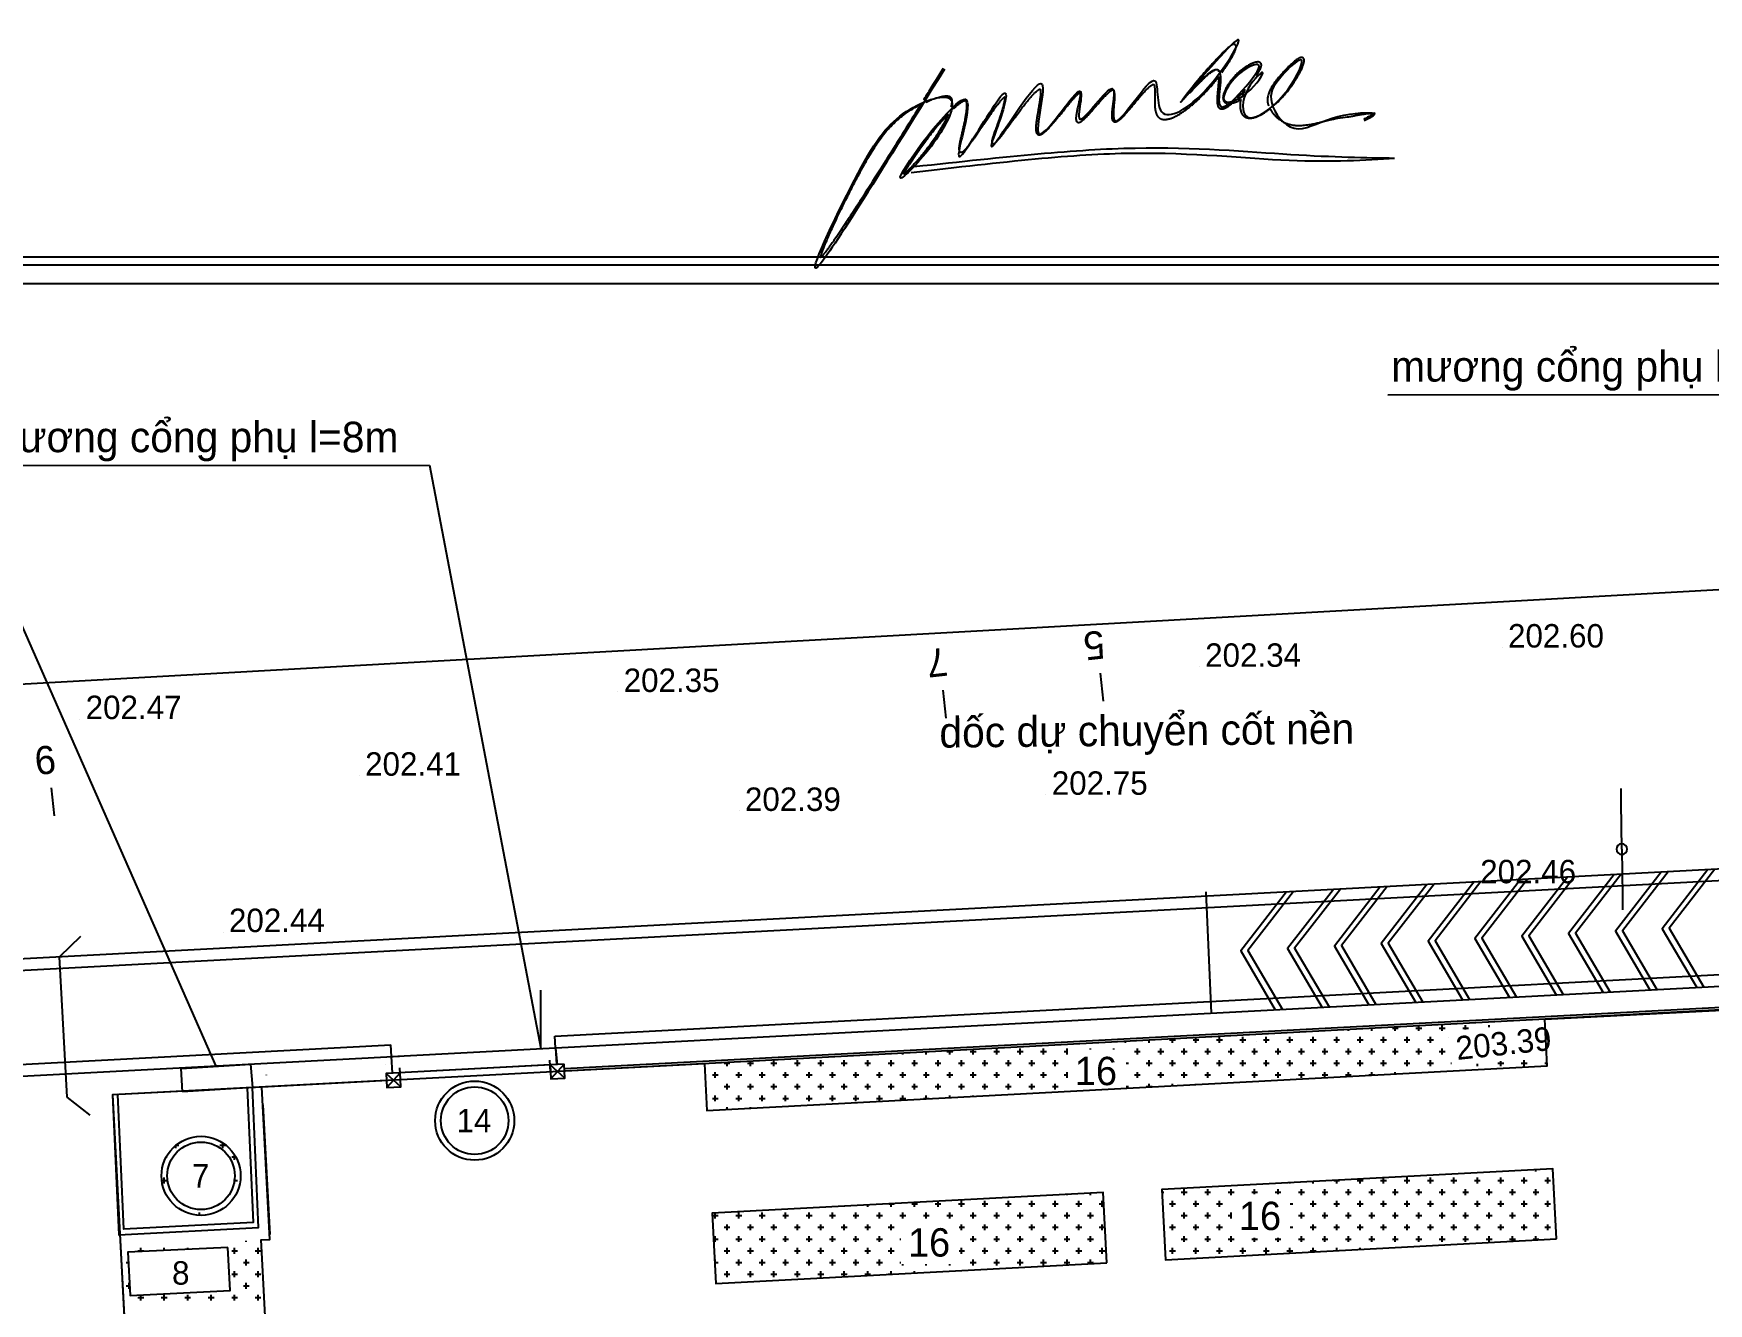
# Model space of a CAD drawing. Extents: x -31423 to 1909503, y -2344077 to 1640342.
# Drawn here: x 41049 to 112482, y -333924 to -279747 of the extents above; entities that cross this region are included whole.
import ezdxf

# ---------------------------------------------------------------- set-up
doc = ezdxf.new("R2010")
doc.units = 0
for name, color, linetype in [('Level 1', 7, 'Continuous'), ('Level 10', 7, 'Continuous'), ('Level 12', 7, 'Continuous'), ('Level 13', 7, 'Continuous'), ('Level 14', 7, 'Continuous'), ('Level 15', 7, 'Continuous'), ('Level 17', 7, 'Continuous'), ('Level 2', 7, 'Continuous'), ('Level 20', 7, 'Continuous'), ('Level 23', 7, 'Continuous'), ('Level 29', 7, 'Continuous'), ('Level 36', 7, 'Continuous'), ('Level 6', 7, 'Continuous'), ('Level 7', 7, 'Continuous')]:
    doc.layers.add(name, color=color, linetype=linetype)

# ---------------------------------------------------------------- blocks, each defined once
blk = doc.blocks.new('PXNHAT')
at = {"layer": 'Level 29'}
for points in [[(8854, 13547), (4070, 5827), (-2906, -5431), (3044, 7208), (5500, 10652), (10422, 12446), (8372, 8241), (4623, 4479), (7493, 8695), (8660, 10029), (10729, 12209), (10422, 9616), (9165, 5487), (13747, 13519), (12969, 10091), (11222, 6079), (17230, 15830), (14162, 5817), (19688, 14554), (17381, 7728), (21852, 14483), (19956, 7433), (24579, 14907), (23418, 9209), (27579, 11418), (31661, 18433), (23289, 8346), (29400, 15792), (27691, 9663), (30183, 12080), (31899, 14400), (29483, 13340), (28096, 10760), (30530, 11613), (32103, 14118), (29884, 11893), (30053, 9324), (33200, 11453), (34950, 15197), (32493, 12854), (31650, 11356), (33613, 8625), (36175, 10289), (40119, 10621), (39214, 10155), (38698, 9890)], [(28570, 13320), (28653, 13433), (28732, 13544), (28957, 13868), (29088, 14072), (29261, 14361), (29317, 14460), (29406, 14626), (29441, 14696), (29493, 14809), (29513, 14854), (29542, 14929), (29552, 14960), (29568, 15013), (29574, 15035), (29583, 15074), (29585, 15091), (29589, 15121), (29589, 15135), (29589, 15163), (29588, 15177), (29583, 15202), (29580, 15212), (29572, 15232), (29567, 15243), (29556, 15261), (29549, 15270), (29535, 15285), (29526, 15292), (29509, 15304), (29499, 15308), (29480, 15316), (29470, 15319), (29451, 15322), (29442, 15323), (29424, 15324), (29415, 15323), (29398, 15321), (29390, 15320), (29369, 15315), (29356, 15311), (29330, 15301), (29318, 15296), (29292, 15283), (29279, 15276), (29252, 15260), (29239, 15251), (29197, 15223), (29168, 15202), (29106, 15153), (29073, 15126), (29004, 15067), (28968, 15035), (28850, 14928), (28763, 14844), (28578, 14660), (28479, 14559), (28273, 14345), (28166, 14231), (27801, 13837), (27531, 13537), (27096, 13048), (26927, 12855), (25788, 11374)], [(32161, 10880), (32267, 10968), (32372, 11062), (32757, 11425), (33031, 11723), (33326, 12095), (33369, 12150), (33452, 12261), (33493, 12317), (33613, 12485), (33690, 12598), (33857, 12856), (33944, 13000), (34100, 13277), (34169, 13409), (34263, 13610), (34295, 13683), (34344, 13808), (34363, 13861), (34391, 13949), (34401, 13985), (34415, 14048), (34420, 14075), (34426, 14121), (34428, 14142), (34428, 14179), (34427, 14195), (34423, 14228), (34420, 14245), (34411, 14273), (34407, 14284), (34395, 14306), (34388, 14317), (34371, 14338), (34360, 14348), (34340, 14362), (34331, 14368), (34314, 14376), (34306, 14379), (34291, 14384), (34284, 14385), (34264, 14389), (34251, 14390), (34227, 14390), (34215, 14389), (34192, 14386), (34181, 14384), (34149, 14375), (34129, 14368), (34087, 14351), (34066, 14341), (34023, 14318), (34001, 14305), (33956, 14277), (33933, 14262), (33857, 14209), (33803, 14168), (33689, 14076), (33630, 14025), (33507, 13915), (33443, 13857), (33242, 13662), (33099, 13516), (32820, 13211), (32683, 13053), (32430, 12744), (32315, 12591), (32138, 12326), (32070, 12213), (31956, 11986), (31910, 11872), (31853, 11677), (31836, 11595), (31817, 11431), (31816, 11348), (31830, 11183), (31846, 11101), (31879, 10993), (31888, 10968), (31898, 10943)], [(8762, 13604), (8307, 12869), (7852, 12135), (7397, 11401), (7392, 11394), (7388, 11387)], [(26927, 12527), (25778, 11364), (27052, 12658), (27242, 12850), (27369, 12972), (27570, 13150), (27645, 13214), (27778, 13319), (27836, 13361), (27935, 13426), (27977, 13452), (28048, 13490), (28078, 13504), (28134, 13526), (28159, 13534), (28195, 13541), (28208, 13543), (28231, 13544), (28240, 13543), (28254, 13541), (28259, 13540), (28268, 13536), (28272, 13535), (28278, 13531), (28280, 13529), (28284, 13526), (28286, 13524), (28290, 13520), (28292, 13517), (28299, 13508), (28304, 13501), (28314, 13482), (28319, 13470), (28328, 13444), (28333, 13429), (28339, 13402), (28342, 13389), (28345, 13377)], [(31038, 13117), (31093, 13196), (31143, 13272), (31221, 13399), (31251, 13451), (31298, 13542), (31316, 13580), (31344, 13647), (31355, 13676), (31371, 13728), (31377, 13751), (31385, 13796), (31387, 13819), (31387, 13857), (31386, 13873), (31381, 13904), (31377, 13919), (31366, 13947), (31360, 13960), (31344, 13983), (31336, 13994), (31316, 14014), (31305, 14023), (31283, 14037), (31273, 14042), (31252, 14052), (31242, 14055), (31220, 14061), (31210, 14064), (31181, 14068), (31162, 14070), (31125, 14070), (31106, 14069), (31067, 14065), (31047, 14062), (30987, 14051), (30946, 14040), (30860, 14014), (30815, 13997), (30722, 13959), (30673, 13938), (30526, 13867), (30423, 13810), (30215, 13681), (30109, 13608), (29956, 13491), (29907, 13452), (29811, 13370), (29764, 13328), (29625, 13199), (29537, 13109), (29330, 12880), (29216, 12738), (29035, 12481), (28962, 12366), (28851, 12165), (28808, 12079), (28744, 11929), (28721, 11863), (28686, 11748), (28675, 11697), (28659, 11600), (28655, 11552), (28657, 11476), (28660, 11446), (28671, 11388), (28679, 11360), (28699, 11312), (28710, 11292), (28737, 11253), (28752, 11235), (28780, 11209), (28792, 11199), (28813, 11184), (28822, 11179), (28841, 11168), (28851, 11163), (28888, 11146), (28916, 11137), (28946, 11131)], [(13144, 11593), (13145, 11580), (13146, 11565), (13145, 11530), (13144, 11511), (13140, 11468), (13138, 11445), (13128, 11370), (13118, 11312), (13094, 11186), (13079, 11118), (13044, 10975), (13025, 10899), (12985, 10752), (12965, 10681), (12926, 10550), (12908, 10491), (12870, 10372), (12851, 10312), (12792, 10132), (12750, 10012), (12645, 9711), (12581, 9534), (12473, 9238), (12428, 9116), (12361, 8926), (12336, 8852), (12297, 8736), (12282, 8690), (12260, 8616), (12252, 8586), (12240, 8538), (12236, 8518), (12229, 8485), (12227, 8471), (12224, 8447), (12223, 8437), (12222, 8417), (12222, 8409), (12223, 8392), (12224, 8384), (12227, 8367), (12229, 8358), (12235, 8343), (12237, 8337), (12244, 8324), (12248, 8318), (12258, 8305), (12264, 8299), (12277, 8288), (12284, 8283), (12300, 8274), (12308, 8271), (12324, 8266), (12333, 8265), (12348, 8263), (12355, 8263), (12368, 8264), (12375, 8265), (12386, 8267), (12392, 8269), (12405, 8273), (12413, 8276), (12427, 8283), (12433, 8286), (12446, 8294), (12452, 8298), (12469, 8310), (12480, 8318), (12502, 8337), (12513, 8347), (12536, 8369), (12548, 8381), (12584, 8419), (12610, 8448), (12665, 8512), (12695, 8548), (12757, 8625), (12790, 8666), (12902, 8809), (12987, 8922), (13169, 9168), (13267, 9301), (13560, 9702), (13767, 9987), (14151, 10507), (14328, 10742), (14625, 11125), (14748, 11278), (14955, 11525), (15041, 11624), (15184, 11779), (15244, 11840), (15343, 11936), (15385, 11974), (15454, 12032), (15484, 12054), (15532, 12088), (15553, 12101), (15571, 12111)], [(15657, 12141), (15658, 12140), (15659, 12139), (15663, 12133), (15665, 12130), (15669, 12119), (15672, 12112), (15676, 12095), (15679, 12085), (15685, 12054), (15688, 12029), (15691, 11972), (15692, 11940), (15691, 11870), (15690, 11832), (15685, 11752), (15681, 11709), (15667, 11565), (15653, 11455), (15619, 11223), (15599, 11100), (15556, 10848), (15534, 10719), (15484, 10433), (15457, 10276), (15413, 10000), (15396, 9880), (15371, 9681), (15363, 9600), (15353, 9464), (15351, 9407), (15350, 9312), (15351, 9271), (15356, 9203), (15360, 9174), (15369, 9122), (15374, 9100), (15387, 9057), (15395, 9036), (15412, 9003), (15420, 8990), (15439, 8965), (15449, 8953), (15469, 8936), (15478, 8929), (15496, 8917), (15506, 8912), (15526, 8904), (15536, 8900), (15556, 8895), (15566, 8893), (15592, 8891), (15607, 8890), (15636, 8893), (15650, 8895), (15678, 8902), (15692, 8906), (15719, 8916), (15732, 8921), (15769, 8938), (15793, 8951), (15840, 8981), (15865, 8998), (15914, 9034), (15939, 9054), (16016, 9118), (16070, 9167), (16182, 9276), (16240, 9336), (16360, 9465), (16422, 9534), (16616, 9754), (16752, 9916), (17030, 10252), (17170, 10426), (17448, 10768), (17585, 10936), (17813, 11210), (17908, 11321), (18063, 11497), (18126, 11566), (18231, 11675), (18274, 11718), (18345, 11784), (18374, 11810), (18422, 11849), (18442, 11864), (18474, 11886), (18487, 11894), (18505, 11904), (18511, 11907), (18517, 11910)], [(15571, 12111), (15586, 12120), (15600, 12126), (15624, 12135), (15634, 12138), (15646, 12141), (15650, 12141), (15655, 12141), (15657, 12141), (15657, 12141)], [(18517, 11910), (18518, 11900), (18519, 11887), (18520, 11857), (18520, 11840), (18518, 11801), (18516, 11780), (18509, 11715), (18503, 11667), (18486, 11564), (18476, 11509), (18453, 11392), (18440, 11331), (18398, 11137), (18367, 10998), (18314, 10759), (18292, 10658), (18257, 10488), (18244, 10416), (18225, 10297), (18218, 10248), (18209, 10165), (18206, 10131), (18204, 10072), (18203, 10048), (18205, 10004), (18207, 9986), (18211, 9952), (18214, 9937), (18222, 9908), (18227, 9893), (18241, 9863), (18250, 9848), (18269, 9826), (18277, 9817), (18296, 9802), (18307, 9796), (18328, 9785), (18339, 9781), (18362, 9775), (18373, 9773), (18395, 9772), (18405, 9772), (18426, 9774), (18436, 9775), (18463, 9781), (18480, 9787), (18513, 9800), (18529, 9808), (18561, 9826), (18578, 9836), (18610, 9858), (18627, 9870), (18678, 9908), (18713, 9938), (18787, 10003), (18825, 10040), (18905, 10118), (18946, 10161), (19075, 10295), (19166, 10396), (19355, 10608), (19453, 10721), (19651, 10948), (19751, 11064), (19949, 11289), (20047, 11398), (20237, 11603), (20328, 11698), (20463, 11829), (20511, 11873), (20601, 11952), (20644, 11986), (20707, 12031), (20729, 12046), (20771, 12070), (20790, 12080), (20817, 12091), (20826, 12094), (20843, 12099), (20849, 12100), (20856, 12100), (20858, 12100), (20859, 12100)], [(20859, 12100), (20860, 12099), (20862, 12097), (20866, 12089), (20868, 12085), (20873, 12072), (20876, 12065), (20880, 12047), (20883, 12037), (20889, 12004), (20892, 11977), (20897, 11916), (20898, 11882), (20897, 11808), (20896, 11769), (20892, 11686), (20889, 11642), (20877, 11496), (20865, 11387), (20838, 11163), (20823, 11048), (20794, 10820), (20781, 10708), (20762, 10529), (20756, 10459), (20749, 10340), (20747, 10290), (20747, 10205), (20748, 10169), (20752, 10108), (20755, 10082), (20763, 10037), (20767, 10017), (20778, 9978), (20784, 9960), (20802, 9923), (20813, 9906), (20835, 9879), (20844, 9869), (20866, 9851), (20878, 9843), (20904, 9830), (20917, 9824), (20944, 9817), (20958, 9815), (20985, 9813), (20998, 9813), (21023, 9815), (21036, 9818), (21061, 9823), (21073, 9827), (21105, 9838), (21125, 9846), (21165, 9867), (21185, 9878), (21225, 9904), (21245, 9918), (21306, 9963), (21347, 9997), (21432, 10073), (21477, 10115), (21568, 10206), (21616, 10255), (21760, 10410), (21861, 10524), (22068, 10765), (22175, 10892), (22391, 11150), (22500, 11281), (22716, 11537), (22822, 11662), (23028, 11895), (23127, 12004), (23275, 12156), (23329, 12208), (23430, 12300), (23477, 12340), (23548, 12394), (23573, 12412), (23620, 12441), (23642, 12453), (23674, 12467), (23685, 12471), (23705, 12477), (23713, 12478), (23723, 12479), (23726, 12479), (23731, 12479), (23732, 12478), (23734, 12478), (23734, 12478), (23735, 12477), (23736, 12477), (23739, 12474), (23741, 12472), (23746, 12465), (23749, 12460), (23755, 12448), (23758, 12441), (23761, 12433)], [(23761, 12433), (23765, 12424), (23768, 12415), (23776, 12386), (23781, 12364), (23790, 12315), (23794, 12288), (23800, 12229), (23803, 12197), (23809, 12097), (23810, 12023), (23811, 11865), (23810, 11781), (23808, 11608), (23806, 11518), (23805, 11338), (23805, 11246), (23808, 11066), (23812, 10977), (23824, 10804), (23834, 10721), (23857, 10584), (23869, 10528), (23900, 10422), (23918, 10372), (23948, 10310), (23956, 10294), (23973, 10264), (23983, 10250), (24011, 10208), (24032, 10182), (24077, 10135), (24101, 10114), (24153, 10076), (24180, 10060), (24237, 10032), (24266, 10020), (24327, 10002), (24358, 9995), (24422, 9985), (24455, 9982), (24545, 9979), (24603, 9983), (24722, 10001), (24784, 10014), (24909, 10049), (24974, 10071), (25163, 10145), (25291, 10207), (25555, 10353), (25690, 10437), (25964, 10624), (26102, 10726), (26334, 10909), (26426, 10985), (26616, 11148), (26713, 11234), (26904, 11412), (26999, 11503), (27279, 11780), (27460, 11972), (27896, 12459), (28142, 12757), (28365, 13047)], [(28365, 13047), (28364, 12974), (28360, 12897), (28350, 12734), (28343, 12649), (28322, 12427), (28307, 12286), (28279, 12007), (28265, 11868), (28247, 11643), (28242, 11554), (28237, 11401), (28237, 11335), (28240, 11224), (28243, 11176), (28253, 11095), (28259, 11060), (28274, 10993), (28283, 10962), (28303, 10912), (28313, 10893), (28330, 10864), (28337, 10853), (28354, 10830), (28365, 10818), (28388, 10796), (28401, 10786), (28427, 10769), (28442, 10761), (28471, 10749), (28485, 10744), (28516, 10737), (28531, 10734), (28562, 10732), (28577, 10732), (28617, 10734), (28641, 10737), (28690, 10748), (28715, 10756), (28764, 10774), (28789, 10784), (28862, 10819), (28910, 10847), (29011, 10912), (29062, 10949), (29169, 11031), (29224, 11076), (29287, 11131), (29295, 11138), (29303, 11145)], [(29688, 11513), (29839, 11667), (29993, 11835), (30178, 12044), (30210, 12081), (30242, 12117)], [(30242, 12117), (30166, 11988), (30096, 11854), (30039, 11719), (30038, 11717), (30038, 11716)], [(56, 168), (62, 199), (71, 235), (94, 319), (108, 365), (142, 469), (162, 526), (226, 705), (277, 839), (395, 1134), (462, 1295), (676, 1795), (840, 2163), (1205, 2951), (1405, 3371), (1986, 4559), (2391, 5350), (2870, 6237), (2947, 6379), (3082, 6623), (3140, 6727), (3257, 6935), (3315, 7038), (3432, 7241), (3490, 7341), (3665, 7635), (3781, 7825), (4103, 8326), (4312, 8625), (4757, 9188), (4993, 9452), (5509, 9949), (5788, 10183), (6411, 10623), (6753, 10830), (7149, 11032), (7163, 11039), (7176, 11045)], [(7176, 11045), (6763, 10380), (6355, 9724), (5156, 7800), (4390, 6579), (3108, 4561), (2572, 3728), (1792, 2541), (1512, 2122), (1074, 1483), (903, 1239), (640, 876), (540, 741), (382, 537), (320, 460), (222, 343), (183, 299), (121, 231), (96, 206), (68, 179), (62, 173), (56, 168)], [(7537, 11218), (7629, 11260), (7723, 11301), (7951, 11395), (8084, 11446), (8342, 11534), (8467, 11571), (8662, 11618), (8735, 11632), (8873, 11652), (8937, 11657), (9033, 11657), (9069, 11655), (9121, 11648), (9140, 11644), (9176, 11635), (9192, 11630), (9225, 11616), (9241, 11607), (9270, 11588), (9283, 11577), (9306, 11553), (9316, 11539), (9335, 11509), (9343, 11492), (9358, 11454), (9364, 11433), (9373, 11388), (9377, 11363), (9383, 11287), (9382, 11231), (9370, 11107), (9359, 11039), (9335, 10930), (9325, 10892), (9314, 10853)], [(9505, 10739), (9602, 10833), (9698, 10922), (9848, 11051), (9905, 11097), (10004, 11172), (10047, 11202), (10121, 11248), (10152, 11266), (10204, 11292), (10226, 11302), (10266, 11316), (10284, 11320), (10309, 11324), (10317, 11325), (10331, 11325), (10337, 11324), (10345, 11323), (10348, 11322), (10352, 11320), (10353, 11319), (10356, 11318), (10357, 11317), (10361, 11313), (10364, 11310), (10371, 11302), (10374, 11297), (10382, 11285), (10385, 11277), (10393, 11260), (10396, 11249), (10406, 11219), (10411, 11196), (10420, 11145), (10423, 11116), (10428, 11054), (10429, 11021), (10430, 10916), (10427, 10838), (10414, 10672), (10404, 10583), (10379, 10396), (10364, 10299), (10333, 10117), (10318, 10033), (10274, 9808), (10244, 9667), (10183, 9388), (10151, 9250), (10086, 8968), (10052, 8824), (9991, 8555), (9963, 8430), (9929, 8256), (9918, 8199), (9901, 8092), (9894, 8043), (9887, 7971), (9886, 7946), (9884, 7899), (9884, 7876), (9887, 7841), (9888, 7827), (9893, 7800), (9896, 7787), (9904, 7763), (9908, 7754), (9918, 7734), (9924, 7724), (9937, 7708), (9943, 7702), (9956, 7690), (9963, 7685), (9978, 7676), (9986, 7672), (10003, 7665), (10012, 7663), (10028, 7659), (10037, 7659), (10053, 7658), (10060, 7658), (10079, 7660), (10090, 7662), (10110, 7668), (10119, 7672), (10137, 7679), (10145, 7683), (10169, 7697), (10185, 7707), (10215, 7729), (10230, 7741), (10261, 7767), (10276, 7782), (10308, 7813), (10325, 7830), (10379, 7887), (10419, 7932), (10503, 8032), (10547, 8087), (10593, 8146)], [(10593, 8146), (10639, 8206), (10688, 8270), (10846, 8483), (10963, 8646), (11206, 8993), (11333, 9177), (11592, 9554), (11723, 9746), (11995, 10141), (12136, 10343), (12382, 10690), (12490, 10839), (12664, 11068), (12732, 11156), (12846, 11295), (12892, 11349), (12968, 11434), (12999, 11466), (13051, 11517), (13072, 11536), (13106, 11565), (13120, 11576), (13137, 11588), (13141, 11591), (13144, 11593)], [(29303, 11145), (29381, 11162), (29463, 11186), (29633, 11249), (29720, 11288), (29849, 11353), (29889, 11374), (29929, 11397)], [(29929, 11397), (29904, 11295), (29887, 11194), (29870, 11001), (29870, 10908), (29885, 10732), (29900, 10649), (29937, 10525), (29954, 10479), (29992, 10401), (30011, 10368), (30053, 10307), (30076, 10279), (30127, 10228), (30154, 10205), (30212, 10165), (30242, 10147), (30306, 10119), (30339, 10107), (30407, 10089), (30443, 10083), (30514, 10075), (30551, 10074), (30650, 10077), (30713, 10084), (30844, 10110), (30911, 10129), (31047, 10175), (31117, 10204), (31322, 10298), (31461, 10375), (31731, 10548), (31860, 10640), (31991, 10742)], [(31991, 10742), (32041, 10653), (32098, 10566), (32222, 10402), (32289, 10325), (32425, 10183), (32495, 10118), (32676, 9968), (32790, 9891), (33024, 9762), (33145, 9711), (33392, 9631), (33519, 9603), (33779, 9566), (33911, 9557), (34182, 9556), (34320, 9564), (34603, 9593), (34747, 9614), (35144, 9683), (35403, 9741), (35941, 9870), (36220, 9942), (36800, 10085), (37544, 10157), (37913, 10233), (37970, 10244), (38140, 10278), (38256, 10299), (38422, 10327), (38471, 10335), (38618, 10358), (38718, 10373), (38919, 10399), (39020, 10411), (39178, 10427), (39238, 10431), (39337, 10437), (39378, 10439), (39433, 10439), (39450, 10439), (39466, 10439)], [(5950, 6068), (5969, 6109), (5992, 6155), (6046, 6256), (6077, 6311), (6146, 6429), (6183, 6491), (6313, 6704), (6417, 6866), (6641, 7207), (6762, 7386), (7129, 7918), (7386, 8275), (7657, 8638), (7698, 8693), (7818, 8850), (7893, 8947), (8039, 9130), (8110, 9217), (8290, 9433), (8399, 9559), (8568, 9748), (8618, 9803), (8702, 9895), (8734, 9930), (8794, 9996), (8823, 10027), (8911, 10122), (8972, 10189), (9070, 10294), (9105, 10331), (9141, 10368)], [(9141, 10368), (9076, 10217), (9001, 10057), (8830, 9727), (8735, 9557), (8433, 9045), (8204, 8696), (7888, 8255), (7816, 8157), (7669, 7962), (7595, 7865), (7372, 7581), (7222, 7398), (6948, 7077), (6824, 6936), (6603, 6694), (6505, 6591), (6340, 6423), (6272, 6355), (6144, 6235), (6086, 6182), (6003, 6111), (5975, 6088), (5950, 6068)], [(39466, 10439), (39441, 10421), (39412, 10402), (39346, 10361), (39310, 10339), (39231, 10294), (39190, 10270), (39050, 10194), (38945, 10139), (38774, 10050), (38711, 10018), (38649, 9986)], [(6484, 6219), (13267, 6998), (22647, 8075), (34099, 6791), (38776, 7100), (40852, 7237)], [(6690, 6631), (13473, 7363), (22854, 8375), (34235, 7347), (38844, 7270), (40852, 7237)]]:
    blk.add_open_spline(points, degree=3, dxfattribs=at)
blk = doc.blocks.new('KTC')
at = {"layer": 'Level 1'}
for p, q in [((419299, 296306), (11065, 296306)), ((417756, 294763), (12608, 294763))]:
    blk.add_line(p, q, dxfattribs=at)
at = {"layer": 'Level 2'}
blk.add_line((419975, 296983), (0, 296983), dxfattribs=at)
blk = doc.blocks.new('DIEN_L')
at = {"layer": 'Level 7'}
for p, q in [((-19.53, 3.47), (-25.42, 4.51)), ((0, 0), (-19.53, 3.47)), ((0, 0), (19.53, -3.47)), ((19.53, -3.47), (25.42, -4.51))]:
    blk.add_line(p, q, dxfattribs=at)
for start, end in [(169.93313, 349.93313), (349.93313, 169.93313)]:
    blk.add_arc((0, 0), 2.28, start, end, dxfattribs=at)
blk = doc.blocks.new('SC6460')
at = {"layer": 'Level 1'}
blk.add_line((0, 0), (0, 0), dxfattribs=at)
blk = doc.blocks.new('A$C450')
at = {"layer": 'Level 23'}
blk.add_lwpolyline([(6000, 6000), (0, 6000), (0, 0), (6000, 0)], close=True, dxfattribs=at)
for points in [[(6000, 6000), (0, 0)], [(6000, 0), (0, 6000)]]:
    blk.add_lwpolyline(points, dxfattribs=at)

msp = doc.modelspace()

# ---------------------------------------------------------------- linework, layer by layer
at = {"layer": 'Level 1'}
for p, q in [((63315, -323020), (63289, -322521)), ((56320, -323390), (56293, -322891))]:
    msp.add_line(p, q, dxfattribs=at)
for points in [[(149649, -313447), (-437, -321390)], [(149675, -313946), (-410, -321890)], [(43057, -318268), (42164, -319136)], [(63043, -323034), (147114, -318585)], [(63289, -322521), (147087, -318086)], [(42481, -325127), (42164, -319136)], [(7193, -325490), (56293, -322891)], [(7219, -325989), (56652, -323373)], [(43461, -325896), (42481, -325127)]]:
    msp.add_lwpolyline(points, dxfattribs=at)
at = {"layer": 'Level 10'}
for p, q in [((93188, -322760), (93188, -322760)), ((50974, -324173), (50975, -324178)), ((56059, -323712), (56057, -323712))]:
    msp.add_line(p, q, dxfattribs=at)
at = {"layer": 'Level 12'}
for p, q in [((86532, -307031), (86663, -308224)), ((79832, -307764), (79963, -308957)), ((41799, -311922), (41929, -313115))]:
    msp.add_line(p, q, dxfattribs=at)
at = {"layer": 'Level 13'}
for p, q in [((151210, -319373), (63695, -324011)), ((56106, -324409), (44422, -325024)), ((44422, -325024), (46921, -372609))]:
    msp.add_line(p, q, dxfattribs=at)
msp.add_lwpolyline([(56357, -324093), (56320, -323390), (63315, -323020), (63352, -323728), (56357, -324098)], dxfattribs=at)
for points in [[(56357, -324093), (56320, -323390), (63315, -323020), (63380, -323727)], [(47397, -324897), (47344, -323894), (50310, -323710), (50391, -324716)]]:
    msp.add_lwpolyline(points, close=True, dxfattribs=at)
at = {"layer": 'Level 14'}
for p, q in [((99125, -322299), (99125, -322133)), ((100125, -322299), (100125, -322080)), ((101125, -322299), (101125, -322049)), ((102125, -322241), (102125, -322049)), ((103125, -322135), (103125, -322049)), ((86625, -322799), (86625, -322795)), ((87625, -322799), (87625, -322742)), ((88625, -322799), (88625, -322689)), ((89500, -322674), (89750, -322674)), ((89625, -322799), (89625, -322636)), ((90500, -322674), (90750, -322674)), ((90625, -322799), (90625, -322583)), ((91500, -322674), (91750, -322674)), ((91625, -322799), (91625, -322549)), ((92500, -322674), (92750, -322674)), ((92625, -322799), (92625, -322549)), ((93500, -322674), (93750, -322674)), ((93625, -322799), (93625, -322549)), ((94500, -322674), (94750, -322674)), ((94625, -322799), (94625, -322549)), ((95500, -322674), (95750, -322674)), ((95625, -322799), (95625, -322549)), ((96125, -322299), (96125, -322292)), ((96500, -322674), (96750, -322674)), ((96625, -322799), (96625, -322549)), ((97125, -322299), (97125, -322239)), ((97500, -322674), (97750, -322674)), ((97625, -322799), (97625, -322549)), ((98125, -322299), (98125, -322186)), ((98500, -322674), (98750, -322674)), ((98625, -322799), (98625, -322549)), ((99000, -322174), (99250, -322174)), ((99500, -322674), (99750, -322674)), ((99625, -322799), (99625, -322549)), ((100000, -322174), (100250, -322174)), ((100500, -322674), (100750, -322674)), ((100625, -322799), (100625, -322549)), ((101000, -322174), (101250, -322174)), ((102000, -322174), (102250, -322174)), ((71625, -323799), (71625, -323590)), ((72625, -323799), (72625, -323549)), ((73625, -323799), (73625, -323549)), ((74625, -323799), (74625, -323549)), ((75625, -323799), (75625, -323549)), ((76625, -323799), (76625, -323549)), ((77125, -323299), (77125, -323299)), ((77625, -323799), (77625, -323549)), ((78125, -323299), (78125, -323246)), ((78625, -323799), (78625, -323549)), ((79125, -323299), (79125, -323193)), ((79625, -323799), (79625, -323549)), ((80000, -323174), (80250, -323174)), ((80125, -323299), (80125, -323140)), ((80625, -323799), (80625, -323549)), ((81000, -323174), (81250, -323174)), ((81125, -323299), (81125, -323087)), ((81625, -323799), (81625, -323549)), ((82000, -323174), (82250, -323174)), ((82125, -323299), (82125, -323049)), ((82625, -323799), (82625, -323549)), ((83000, -323174), (83250, -323174)), ((83125, -323299), (83125, -323049)), ((83625, -323799), (83625, -323549)), ((84000, -323174), (84250, -323174)), ((84125, -323299), (84125, -323049)), ((84625, -323799), (84625, -323549)), ((85000, -323174), (85148, -323174)), ((85125, -323299), (85125, -323049)), ((86125, -323085), (86125, -323049)), ((87125, -323085), (87125, -323049)), ((88000, -323174), (88250, -323174)), ((88125, -323299), (88125, -323049)), ((88625, -323799), (88625, -323549)), ((89000, -323174), (89250, -323174)), ((89125, -323299), (89125, -323049)), ((89625, -323799), (89625, -323549)), ((90000, -323174), (90250, -323174)), ((90125, -323299), (90125, -323049)), ((90625, -323799), (90625, -323549)), ((91000, -323174), (91250, -323174)), ((91125, -323299), (91125, -323049)), ((91625, -323799), (91625, -323549)), ((92000, -323174), (92250, -323174)), ((92125, -323299), (92125, -323049)), ((92625, -323799), (92625, -323549)), ((93000, -323174), (93250, -323174)), ((93125, -323299), (93125, -323049)), ((93625, -323799), (93625, -323549)), ((94000, -323174), (94250, -323174)), ((94125, -323299), (94125, -323049)), ((94625, -323799), (94625, -323549)), ((95000, -323174), (95250, -323174)), ((95125, -323299), (95125, -323049)), ((95625, -323799), (95625, -323549)), ((96000, -323174), (96250, -323174)), ((96125, -323299), (96125, -323049)), ((96625, -323799), (96625, -323549)), ((97000, -323174), (97250, -323174)), ((97125, -323299), (97125, -323049)), ((97625, -323799), (97625, -323549)), ((98000, -323174), (98250, -323174)), ((98125, -323299), (98125, -323049)), ((98625, -323799), (98625, -323549)), ((99000, -323174), (99250, -323174)), ((99125, -323299), (99125, -323049)), ((99625, -323799), (99625, -323549)), ((100000, -323174), (100250, -323174)), ((100125, -323299), (100125, -323049)), ((100625, -323799), (100625, -323549)), ((101000, -323174), (101250, -323174)), ((101125, -323299), (101125, -323049)), ((103625, -323799), (103625, -323590)), ((104625, -323799), (104625, -323549)), ((70000, -324174), (70250, -324174)), ((70125, -324299), (70125, -324049)), ((70500, -323674), (70750, -323674)), ((70625, -323799), (70625, -323643)), ((71000, -324174), (71250, -324174)), ((71125, -324299), (71125, -324049)), ((71500, -323674), (71750, -323674)), ((72000, -324174), (72250, -324174)), ((72125, -324299), (72125, -324049)), ((72500, -323674), (72750, -323674)), ((73000, -324174), (73250, -324174)), ((73125, -324299), (73125, -324049)), ((73500, -323674), (73750, -323674)), ((74000, -324174), (74250, -324174)), ((74125, -324299), (74125, -324049)), ((74500, -323674), (74750, -323674)), ((75000, -324174), (75250, -324174)), ((75125, -324299), (75125, -324049)), ((75500, -323674), (75750, -323674)), ((76000, -324174), (76250, -324174)), ((76125, -324299), (76125, -324049)), ((76500, -323674), (76750, -323674)), ((77000, -324174), (77250, -324174)), ((77125, -324299), (77125, -324049)), ((77500, -323674), (77750, -323674)), ((78000, -324174), (78250, -324174)), ((78125, -324299), (78125, -324049)), ((78500, -323674), (78750, -323674)), ((79000, -324174), (79250, -324174)), ((79125, -324299), (79125, -324049)), ((79500, -323674), (79750, -323674)), ((80000, -324174), (80250, -324174)), ((80125, -324299), (80125, -324049)), ((80500, -323674), (80750, -323674)), ((81000, -324174), (81250, -324174)), ((81125, -324299), (81125, -324049)), ((81500, -323674), (81750, -323674)), ((82000, -324174), (82250, -324174)), ((82125, -324299), (82125, -324049)), ((82500, -323674), (82750, -323674)), ((83000, -324174), (83250, -324174)), ((83125, -324299), (83125, -324049)), ((83500, -323674), (83750, -323674)), ((84000, -324174), (84250, -324174)), ((84125, -324299), (84125, -324049)), ((84500, -323674), (84750, -323674)), ((85000, -324174), (85148, -324174)), ((85125, -324299), (85125, -324049)), ((87647, -323674), (87750, -323674)), ((88000, -324174), (88250, -324174)), ((88125, -324299), (88125, -324049)), ((88500, -323674), (88750, -323674)), ((89000, -324174), (89250, -324174)), ((89125, -324299), (89125, -324049)), ((89500, -323674), (89750, -323674)), ((90000, -324174), (90250, -324174)), ((90125, -324299), (90125, -324049)), ((90500, -323674), (90750, -323674)), ((91000, -324174), (91250, -324174)), ((91125, -324299), (91125, -324049)), ((91500, -323674), (91750, -323674)), ((92000, -324174), (92250, -324174)), ((92125, -324299), (92125, -324049)), ((92500, -323674), (92750, -323674)), ((93000, -324174), (93250, -324174)), ((93125, -324299), (93125, -324049)), ((93500, -323674), (93750, -323674)), ((94000, -324174), (94250, -324174)), ((94125, -324299), (94125, -324049)), ((94500, -323674), (94750, -323674)), ((95000, -324174), (95250, -324174)), ((95125, -324299), (95125, -324049)), ((95500, -323674), (95750, -323674)), ((96000, -324174), (96250, -324174)), ((96125, -324295), (96125, -324049)), ((96500, -323674), (96750, -323674)), ((97000, -324174), (97250, -324174)), ((97125, -324242), (97125, -324049)), ((97500, -323674), (97750, -323674)), ((98000, -324174), (98250, -324174)), ((98125, -324189), (98125, -324049)), ((98500, -323674), (98750, -323674)), ((99125, -324136), (99125, -324049)), ((99500, -323674), (99750, -323674)), ((100125, -324083), (100125, -324049)), ((100500, -323674), (100750, -323674)), ((101500, -323674), (101525, -323674)), ((102625, -323799), (102625, -323696)), ((103500, -323674), (103750, -323674)), ((104500, -323674), (104750, -323674)), ((105500, -323674), (105603, -323674)), ((69710, -324674), (69750, -324674)), ((70500, -324674), (70750, -324674)), ((70625, -324799), (70625, -324549)), ((71500, -324674), (71750, -324674)), ((71625, -324799), (71625, -324549)), ((72500, -324674), (72750, -324674)), ((72625, -324799), (72625, -324549)), ((73500, -324674), (73750, -324674)), ((73625, -324799), (73625, -324549)), ((74500, -324674), (74750, -324674)), ((74625, -324799), (74625, -324549)), ((75500, -324674), (75750, -324674)), ((75625, -324799), (75625, -324549)), ((76500, -324674), (76750, -324674)), ((76625, -324799), (76625, -324549)), ((77500, -324674), (77750, -324674)), ((77625, -324799), (77625, -324549)), ((78500, -324674), (78750, -324674)), ((78625, -324799), (78625, -324549)), ((79500, -324674), (79750, -324674)), ((79625, -324799), (79625, -324549)), ((80500, -324674), (80750, -324674)), ((80625, -324799), (80625, -324549)), ((81500, -324674), (81750, -324674)), ((81625, -324799), (81625, -324549)), ((82500, -324674), (82750, -324674)), ((82625, -324799), (82625, -324549)), ((83500, -324674), (83750, -324674)), ((83625, -324799), (83625, -324549)), ((84500, -324674), (84750, -324674)), ((84625, -324799), (84625, -324549)), ((87647, -324674), (87750, -324674)), ((88500, -324674), (88750, -324674)), ((88625, -324692), (88625, -324549)), ((89625, -324639), (89625, -324549)), ((90625, -324586), (90625, -324549)), ((70000, -325174), (70250, -325174)), ((70125, -325299), (70125, -325049)), ((70625, -325646), (70625, -325549)), ((71000, -325174), (71250, -325174)), ((71125, -325299), (71125, -325049)), ((71625, -325593), (71625, -325549)), ((72000, -325174), (72250, -325174)), ((72125, -325299), (72125, -325049)), ((73000, -325174), (73250, -325174)), ((73125, -325299), (73125, -325049)), ((74000, -325174), (74250, -325174)), ((74125, -325299), (74125, -325049)), ((75000, -325174), (75250, -325174)), ((75125, -325299), (75125, -325049)), ((76000, -325174), (76250, -325174)), ((76125, -325299), (76125, -325049)), ((77000, -325174), (77250, -325174)), ((77125, -325299), (77125, -325049)), ((78000, -325174), (78250, -325174)), ((78125, -325249), (78125, -325049)), ((79000, -325174), (79250, -325174)), ((79125, -325196), (79125, -325049)), ((80125, -325143), (80125, -325049)), ((81125, -325090), (81125, -325049)), ((49125, -327299), (49125, -327072)), ((46709, -327674), (46750, -327674)), ((47122, -327174), (47250, -327174)), ((47125, -327299), (47125, -327172)), ((49000, -327174), (49250, -327174)), ((49500, -327674), (49676, -327674)), ((49625, -327799), (49625, -327587)), ((46625, -328799), (46625, -328549)), ((98625, -328799), (98625, -328557)), ((99625, -328799), (99625, -328549)), ((100625, -328799), (100625, -328549)), ((101625, -328799), (101625, -328549)), ((102625, -328799), (102625, -328549)), ((103625, -328799), (103625, -328549)), ((104125, -328299), (104125, -328265)), ((104625, -328799), (104625, -328549)), ((105125, -328299), (105125, -328212)), ((105625, -328799), (105625, -328549)), ((46517, -328674), (46750, -328674)), ((49620, -328674), (49750, -328674)), ((49625, -328799), (49625, -328634)), ((85125, -329299), (85125, -329272)), ((86125, -329299), (86125, -329219)), ((89173, -329174), (89250, -329174)), ((90000, -329174), (90250, -329174)), ((90125, -329299), (90125, -329049)), ((91000, -329174), (91250, -329174)), ((91125, -329299), (91125, -329049)), ((92000, -329174), (92250, -329174)), ((92125, -329299), (92125, -329049)), ((93000, -329174), (93250, -329174)), ((93125, -329266), (93125, -329049)), ((94000, -329174), (94250, -329174)), ((94125, -329266), (94125, -329049)), ((94625, -328799), (94625, -328769)), ((95000, -329174), (95250, -329174)), ((95125, -329299), (95125, -329049)), ((95625, -328799), (95625, -328716)), ((96000, -329174), (96250, -329174)), ((96125, -329299), (96125, -329049)), ((96500, -328674), (96750, -328674)), ((96625, -328799), (96625, -328663)), ((97000, -329174), (97250, -329174)), ((97125, -329299), (97125, -329049)), ((97500, -328674), (97750, -328674)), ((97625, -328799), (97625, -328610)), ((98000, -329174), (98250, -329174)), ((98125, -329299), (98125, -329049)), ((98500, -328674), (98750, -328674)), ((99000, -329174), (99250, -329174)), ((99125, -329299), (99125, -329049)), ((99500, -328674), (99750, -328674)), ((100000, -329174), (100250, -329174)), ((100125, -329299), (100125, -329049)), ((100500, -328674), (100750, -328674)), ((101000, -329174), (101250, -329174)), ((101125, -329299), (101125, -329049)), ((101500, -328674), (101750, -328674)), ((102000, -329174), (102250, -329174)), ((102125, -329299), (102125, -329049)), ((102500, -328674), (102750, -328674)), ((103000, -329174), (103250, -329174)), ((103125, -329299), (103125, -329049)), ((103500, -328674), (103750, -328674)), ((104000, -329174), (104250, -329174)), ((104125, -329299), (104125, -329049)), ((104500, -328674), (104750, -328674)), ((105000, -329174), (105250, -329174)), ((105125, -329299), (105125, -329049)), ((105500, -328674), (105750, -328674)), ((75625, -329799), (75625, -329776)), ((76625, -329799), (76625, -329723)), ((77543, -329674), (77750, -329674)), ((77625, -329799), (77625, -329670)), ((78500, -329674), (78750, -329674)), ((78625, -329799), (78625, -329617)), ((79500, -329674), (79750, -329674)), ((79625, -329799), (79625, -329564)), ((80500, -329674), (80750, -329674)), ((80625, -329799), (80625, -329549)), ((81500, -329674), (81750, -329674)), ((81625, -329799), (81625, -329549)), ((82500, -329674), (82750, -329674)), ((82625, -329799), (82625, -329549)), ((83500, -329674), (83750, -329674)), ((83625, -329799), (83625, -329549)), ((84500, -329674), (84750, -329674)), ((84625, -329799), (84625, -329549)), ((85500, -329674), (85750, -329674)), ((85625, -329799), (85625, -329549)), ((86500, -329674), (86696, -329674)), ((86625, -329799), (86625, -329549)), ((89500, -329674), (89750, -329674)), ((89625, -329799), (89625, -329549)), ((90500, -329674), (90750, -329674)), ((90625, -329799), (90625, -329549)), ((91500, -329674), (91750, -329674)), ((91625, -329799), (91625, -329549)), ((94644, -329674), (94750, -329674)), ((95500, -329674), (95750, -329674)), ((95625, -329799), (95625, -329549)), ((96500, -329674), (96750, -329674)), ((96625, -329799), (96625, -329549)), ((97500, -329674), (97750, -329674)), ((97625, -329799), (97625, -329549)), ((98500, -329674), (98750, -329674)), ((98625, -329799), (98625, -329549)), ((99500, -329674), (99750, -329674)), ((99625, -329799), (99625, -329549)), ((100500, -329674), (100750, -329674)), ((100625, -329799), (100625, -329549)), ((101500, -329674), (101750, -329674)), ((101625, -329799), (101625, -329549)), ((102500, -329674), (102750, -329674)), ((102625, -329799), (102625, -329549)), ((103500, -329674), (103750, -329674)), ((103625, -329799), (103625, -329549)), ((104500, -329674), (104750, -329674)), ((104625, -329799), (104625, -329549)), ((105500, -329674), (105750, -329674)), ((105625, -329799), (105625, -329549)), ((48125, -330164), (48125, -330049)), ((70002, -330174), (70250, -330174)), ((70125, -330299), (70125, -330067)), ((70500, -330674), (70750, -330674)), ((70625, -330799), (70625, -330549)), ((71000, -330174), (71250, -330174)), ((71125, -330299), (71125, -330049)), ((71500, -330674), (71750, -330674)), ((71625, -330799), (71625, -330549)), ((72000, -330174), (72250, -330174)), ((72125, -330299), (72125, -330049)), ((72500, -330674), (72750, -330674)), ((72625, -330799), (72625, -330549)), ((73000, -330174), (73250, -330174)), ((73125, -330299), (73125, -330049)), ((73500, -330674), (73750, -330674)), ((73625, -330799), (73625, -330549)), ((74000, -330174), (74250, -330174)), ((74125, -330299), (74125, -330049)), ((74500, -330674), (74750, -330674)), ((74625, -330799), (74625, -330549)), ((75000, -330174), (75250, -330174)), ((75125, -330299), (75125, -330049)), ((75500, -330674), (75750, -330674)), ((75625, -330799), (75625, -330549)), ((76000, -330174), (76250, -330174)), ((76125, -330299), (76125, -330049)), ((76500, -330674), (76750, -330674)), ((76625, -330799), (76625, -330549)), ((77000, -330174), (77250, -330174)), ((77125, -330299), (77125, -330049)), ((77500, -330674), (77750, -330674)), ((77625, -330799), (77625, -330549)), ((78000, -330174), (78250, -330174)), ((78125, -330299), (78125, -330049)), ((79000, -330174), (79250, -330174)), ((79125, -330299), (79125, -330049)), ((80000, -330174), (80250, -330174)), ((80125, -330299), (80125, -330049)), ((80531, -330674), (80750, -330674)), ((80625, -330799), (80625, -330549)), ((81000, -330174), (81250, -330174)), ((81125, -330299), (81125, -330049)), ((81500, -330674), (81750, -330674)), ((81625, -330799), (81625, -330549)), ((82000, -330174), (82250, -330174)), ((82125, -330299), (82125, -330049)), ((82500, -330674), (82750, -330674)), ((82625, -330799), (82625, -330549)), ((83000, -330174), (83250, -330174)), ((83125, -330299), (83125, -330049)), ((83500, -330674), (83750, -330674)), ((83625, -330799), (83625, -330549)), ((84000, -330174), (84250, -330174)), ((84125, -330299), (84125, -330049)), ((84500, -330674), (84750, -330674)), ((84625, -330799), (84625, -330549)), ((85000, -330174), (85250, -330174)), ((85125, -330299), (85125, -330049)), ((85500, -330674), (85750, -330674)), ((85625, -330799), (85625, -330549)), ((86000, -330174), (86250, -330174)), ((86125, -330299), (86125, -330049)), ((86500, -330674), (86749, -330674)), ((86625, -330799), (86625, -330549)), ((89226, -330174), (89250, -330174)), ((89500, -330674), (89750, -330674)), ((89625, -330799), (89625, -330549)), ((90000, -330174), (90250, -330174)), ((90125, -330299), (90125, -330049)), ((90500, -330674), (90750, -330674)), ((90625, -330799), (90625, -330549)), ((91000, -330174), (91250, -330174)), ((91125, -330299), (91125, -330049)), ((91500, -330674), (91750, -330674)), ((91625, -330799), (91625, -330549)), ((92000, -330174), (92146, -330174)), ((92125, -330299), (92125, -330049)), ((94644, -330674), (94750, -330674)), ((95000, -330174), (95250, -330174)), ((95125, -330299), (95125, -330049)), ((95500, -330674), (95750, -330674)), ((95625, -330799), (95625, -330549)), ((96000, -330174), (96250, -330174)), ((96125, -330299), (96125, -330049)), ((96500, -330674), (96750, -330674)), ((96625, -330799), (96625, -330549)), ((97000, -330174), (97250, -330174)), ((97125, -330299), (97125, -330049)), ((97500, -330674), (97750, -330674)), ((97625, -330799), (97625, -330549)), ((98000, -330174), (98250, -330174)), ((98125, -330299), (98125, -330049)), ((98500, -330674), (98750, -330674)), ((98625, -330799), (98625, -330549)), ((99000, -330174), (99250, -330174)), ((99125, -330299), (99125, -330049)), ((99500, -330674), (99750, -330674)), ((99625, -330799), (99625, -330549)), ((100000, -330174), (100250, -330174)), ((100125, -330299), (100125, -330049)), ((100500, -330674), (100750, -330674)), ((100625, -330799), (100625, -330549)), ((101000, -330174), (101250, -330174)), ((101125, -330299), (101125, -330049)), ((101500, -330674), (101750, -330674)), ((101625, -330799), (101625, -330549)), ((102000, -330174), (102250, -330174)), ((102125, -330299), (102125, -330049)), ((102500, -330674), (102750, -330674)), ((102625, -330799), (102625, -330549)), ((103000, -330174), (103250, -330174)), ((103125, -330299), (103125, -330049)), ((103500, -330674), (103750, -330674)), ((103625, -330799), (103625, -330549)), ((104000, -330174), (104250, -330174)), ((104125, -330299), (104125, -330049)), ((104500, -330674), (104750, -330674)), ((104625, -330799), (104625, -330549)), ((105000, -330174), (105250, -330174)), ((105125, -330299), (105125, -330049)), ((105500, -330674), (105750, -330674)), ((105625, -330799), (105625, -330549)), ((50125, -331299), (50125, -331248)), ((70055, -331174), (70250, -331174)), ((70125, -331299), (70125, -331049)), ((71000, -331174), (71250, -331174)), ((71125, -331299), (71125, -331049)), ((72000, -331174), (72250, -331174)), ((72125, -331299), (72125, -331049)), ((73000, -331174), (73250, -331174)), ((73125, -331299), (73125, -331049)), ((74000, -331174), (74250, -331174)), ((74125, -331299), (74125, -331049)), ((75000, -331174), (75250, -331174)), ((75125, -331299), (75125, -331049)), ((76000, -331174), (76250, -331174)), ((76125, -331299), (76125, -331049)), ((77000, -331174), (77250, -331174)), ((77125, -331299), (77125, -331049)), ((78000, -331174), (78033, -331174)), ((81000, -331174), (81250, -331174)), ((81125, -331299), (81125, -331049)), ((82000, -331174), (82250, -331174)), ((82125, -331299), (82125, -331049)), ((83000, -331174), (83250, -331174)), ((83125, -331299), (83125, -331049)), ((84000, -331174), (84250, -331174)), ((84125, -331299), (84125, -331049)), ((85000, -331174), (85250, -331174)), ((85125, -331299), (85125, -331049)), ((86000, -331174), (86250, -331174)), ((86125, -331299), (86125, -331049)), ((90000, -331174), (90250, -331174)), ((90125, -331299), (90125, -331049)), ((91000, -331174), (91250, -331174)), ((91125, -331299), (91125, -331049)), ((92000, -331174), (92250, -331174)), ((92125, -331299), (92125, -331049)), ((93000, -331174), (93250, -331174)), ((93125, -331299), (93125, -331120)), ((94000, -331174), (94250, -331174)), ((94125, -331299), (94125, -331120)), ((95000, -331174), (95250, -331174)), ((95125, -331299), (95125, -331049)), ((96000, -331174), (96250, -331174)), ((96125, -331299), (96125, -331049)), ((97000, -331174), (97250, -331174)), ((97125, -331299), (97125, -331049)), ((98000, -331174), (98250, -331174)), ((98125, -331299), (98125, -331049)), ((99000, -331174), (99250, -331174)), ((99125, -331299), (99125, -331049)), ((100000, -331174), (100250, -331174)), ((100125, -331299), (100125, -331049)), ((101000, -331174), (101250, -331174)), ((101125, -331299), (101125, -331049)), ((102000, -331174), (102250, -331174)), ((102125, -331299), (102125, -331049)), ((103000, -331174), (103250, -331174)), ((103125, -331299), (103125, -331049)), ((104000, -331174), (104250, -331174)), ((104125, -331270), (104125, -331049)), ((105000, -331174), (105250, -331174)), ((105125, -331217), (105125, -331049)), ((45500, -331674), (45750, -331674)), ((45625, -331714), (45625, -331549)), ((46625, -331664), (46625, -331549)), ((47625, -331614), (47625, -331549)), ((48625, -331564), (48625, -331549)), ((49500, -331674), (49750, -331674)), ((49625, -331799), (49625, -331549)), ((50125, -332299), (50125, -332049)), ((50500, -331674), (50750, -331674)), ((50625, -331799), (50625, -331549)), ((70125, -332299), (70125, -332049)), ((70500, -331674), (70750, -331674)), ((70625, -331799), (70625, -331549)), ((71125, -332299), (71125, -332049)), ((71500, -331674), (71750, -331674)), ((71625, -331799), (71625, -331549)), ((72125, -332299), (72125, -332049)), ((72500, -331674), (72750, -331674)), ((72625, -331799), (72625, -331549)), ((73125, -332299), (73125, -332049)), ((73500, -331674), (73750, -331674)), ((73625, -331799), (73625, -331549)), ((74125, -332299), (74125, -332049)), ((74500, -331674), (74750, -331674)), ((74625, -331799), (74625, -331549)), ((75125, -332299), (75125, -332049)), ((75500, -331674), (75750, -331674)), ((75625, -331799), (75625, -331549)), ((76125, -332299), (76125, -332049)), ((76500, -331674), (76750, -331674)), ((76625, -331799), (76625, -331549)), ((77125, -332299), (77125, -332049)), ((77500, -331674), (77750, -331674)), ((77625, -331799), (77625, -331549)), ((80531, -331674), (80750, -331674)), ((80625, -331799), (80625, -331549)), ((81125, -332299), (81125, -332049)), ((81500, -331674), (81750, -331674)), ((81625, -331799), (81625, -331549)), ((82125, -332299), (82125, -332049)), ((82500, -331674), (82750, -331674)), ((82625, -331799), (82625, -331549)), ((83125, -332299), (83125, -332049)), ((83500, -331674), (83750, -331674)), ((83625, -331799), (83625, -331549)), ((84125, -332299), (84125, -332049)), ((84500, -331674), (84750, -331674)), ((84625, -331799), (84625, -331549)), ((85125, -332277), (85125, -332049)), ((85500, -331674), (85750, -331674)), ((85625, -331799), (85625, -331549)), ((86125, -332224), (86125, -332049)), ((86500, -331674), (86750, -331674)), ((86625, -331799), (86625, -331549)), ((89500, -331674), (89750, -331674)), ((89625, -331799), (89625, -331549)), ((90500, -331674), (90750, -331674)), ((90625, -331799), (90625, -331549)), ((91500, -331674), (91750, -331674)), ((91625, -331799), (91625, -331549)), ((92500, -331674), (92750, -331674)), ((92625, -331799), (92625, -331549)), ((93500, -331674), (93750, -331674)), ((93625, -331799), (93625, -331549)), ((94500, -331674), (94750, -331674)), ((94625, -331773), (94625, -331549)), ((95500, -331674), (95750, -331674)), ((95625, -331720), (95625, -331549)), ((96625, -331667), (96625, -331549)), ((97625, -331614), (97625, -331549)), ((98625, -331561), (98625, -331549)), ((45000, -332174), (45099, -332174)), ((49500, -332674), (49750, -332674)), ((49625, -332799), (49625, -332549)), ((50000, -332174), (50250, -332174)), ((50500, -332674), (50750, -332674)), ((50625, -332799), (50625, -332549)), ((70108, -332174), (70250, -332174)), ((70500, -332674), (70750, -332674)), ((70625, -332799), (70625, -332549)), ((71000, -332174), (71250, -332174)), ((71500, -332674), (71750, -332674)), ((71625, -332799), (71625, -332549)), ((72000, -332174), (72250, -332174)), ((72500, -332674), (72750, -332674)), ((72625, -332799), (72625, -332549)), ((73000, -332174), (73250, -332174)), ((73500, -332674), (73750, -332674)), ((73625, -332799), (73625, -332549)), ((74000, -332174), (74250, -332174)), ((74500, -332674), (74750, -332674)), ((74625, -332799), (74625, -332549)), ((75000, -332174), (75250, -332174)), ((75500, -332674), (75750, -332674)), ((75625, -332780), (75625, -332549)), ((76000, -332174), (76250, -332174)), ((76500, -332674), (76750, -332674)), ((76625, -332727), (76625, -332549)), ((77000, -332174), (77250, -332174)), ((77500, -332674), (77622, -332674)), ((77625, -332674), (77625, -332549)), ((78000, -332174), (78033, -332174)), ((78125, -332299), (78125, -332253)), ((78625, -332621), (78625, -332549)), ((79125, -332299), (79125, -332253)), ((79625, -332568), (79625, -332549)), ((80125, -332299), (80125, -332253)), ((81000, -332174), (81250, -332174)), ((82000, -332174), (82250, -332174)), ((83000, -332174), (83250, -332174)), ((84000, -332174), (84250, -332174)), ((85000, -332174), (85250, -332174)), ((86000, -332174), (86250, -332174)), ((45000, -333174), (45149, -333174)), ((45125, -333299), (45125, -333049)), ((45625, -333799), (45625, -333556)), ((46625, -333799), (46625, -333549)), ((47625, -333799), (47625, -333549)), ((48625, -333799), (48625, -333549)), ((49625, -333799), (49625, -333549)), ((50000, -333174), (50250, -333174)), ((50125, -333299), (50125, -333049)), ((50625, -333799), (50625, -333549)), ((45500, -333674), (45750, -333674)), ((46500, -333674), (46750, -333674)), ((47500, -333674), (47750, -333674)), ((48500, -333674), (48750, -333674)), ((49500, -333674), (49750, -333674)), ((50500, -333674), (50750, -333674))]:
    msp.add_line(p, q, dxfattribs=at)
at = {"layer": 'Level 15'}
for p, q in [((115432, -321169), (63690, -323911)), ((63096, -324036), (63069, -323537)), ((56705, -324374), (56678, -323875))]:
    msp.add_line(p, q, dxfattribs=at)
msp.add_lwpolyline([(50391, -324716), (50167, -324728), (50417, -330473), (44896, -330758), (44646, -325013), (44422, -325024), (44682, -330993), (50650, -330685), (50391, -324716)], dxfattribs=at)
at = {"layer": 'Level 17'}
for p, q in [((91290, -321539), (91056, -316366)), ((50836, -325454), (51121, -330975))]:
    msp.add_line(p, q, dxfattribs=at)
for points in [[(106468, -315732), (104518, -318252), (105990, -320761)], [(106767, -315716), (104817, -318236), (106290, -320746)], [(108465, -315627), (106515, -318146), (107987, -320656)], [(108764, -315611), (106814, -318130), (108287, -320640)], [(110462, -315521), (108512, -318040), (109984, -320550)], [(110761, -315505), (108811, -318025), (110284, -320534)], [(112459, -315415), (110509, -317935), (111981, -320444)], [(112758, -315399), (110808, -317919), (112281, -320429)], [(94486, -316366), (92536, -318886), (94008, -321396)], [(94785, -316351), (92836, -318870), (94308, -321380)], [(96483, -316261), (94533, -318780), (96005, -321290)], [(96782, -316245), (94833, -318764), (96305, -321274)], [(98480, -316155), (96530, -318675), (98002, -321184)], [(98779, -316139), (96830, -318659), (98302, -321168)], [(100477, -316049), (98527, -318569), (99999, -321079)], [(100776, -316033), (98827, -318553), (100299, -321063)], [(102474, -315944), (100524, -318463), (101996, -320973)], [(102773, -315928), (100824, -318447), (102296, -320957)], [(104471, -315838), (102521, -318357), (103993, -320867)], [(104770, -315822), (102821, -318342), (104293, -320851)]]:
    msp.add_lwpolyline(points, dxfattribs=at)
at = {"layer": 'Level 2'}
msp.add_lwpolyline([(171781, -385904), (165505, -300552), (-14454, -310580), (2779, -381562), (171781, -385904)], dxfattribs=at)
at = {"layer": 'Level 20'}
for centre, radius in [((59865, -326124), 1687), ((59865, -326124), 1441), ((48193, -328478), 1687), ((48193, -328478), 1441)]:
    msp.add_circle(centre, radius, dxfattribs=at)
at = {"layer": 'Level 36'}
msp.add_line((69658, -323695), (50793, -324689), dxfattribs=at)
for points in [[(69658, -323695), (69764, -325692), (105609, -323792), (105503, -321795), (113341, -321392), (114670, -343761), (112873, -343868), (112668, -343780), (113178, -352365), (113377, -352353), (113371, -352253), (115168, -352146), (115832, -362931), (115840, -363855), (112794, -364016), (112964, -367219), (113019, -368254), (109828, -368370), (72791, -370276)], [(50793, -324689), (44422, -325024), (46921, -372609), (116171, -369037), (116141, -368523), (116115, -368091), (113019, -368254), (114032, -368201), (114029, -368152)], [(68526, -370495), (52861, -371301), (50756, -331215), (51133, -331199), (50793, -324689)]]:
    msp.add_lwpolyline(points, dxfattribs=at)
for points in [[(106000, -331170), (105841, -328174), (89167, -329058), (89326, -332054)], [(86829, -332186), (86671, -329190), (69996, -330074), (70155, -333070)], [(49342, -331528), (45078, -331741), (45170, -333579), (49434, -333365)]]:
    msp.add_lwpolyline(points, close=True, dxfattribs=at)
at = {"layer": 'Level 6'}
for p, q in [((98814, -295160), (114818, -295144)), ((37526, -298156), (48827, -323802)), ((38858, -298175), (57942, -298156)), ((57942, -298156), (62686, -323053))]:
    msp.add_line(p, q, dxfattribs=at)
msp.add_lwpolyline([(62686, -323053), (62686, -320551)], dxfattribs=at)

# ---------------------------------------------------------------- block references
at = {"layer": 'Level 1', "xscale": 0.5151612180285156, "yscale": 0.5151612179353834}
msp.add_blockref('KTC', (-31423, -442281), dxfattribs=at)
at = {"layer": 'Level 10', "xscale": 0.1, "yscale": 0.10000000000000002}
for p in [(103683, -305941), (90766, -306764), (65967, -307838), (43022, -308994), (54941, -311409), (84225, -312224), (71139, -312912), (102495, -315998), (49135, -318080)]:
    msp.add_blockref('SC6460', p, dxfattribs=at)
at = {"layer": 'Level 10', "xscale": 0.09999999999999999, "yscale": 0.10000000000000003, "rotation": 6.07875958614442}
msp.add_blockref('SC6460', (101408, -322569), dxfattribs=at)
at = {"layer": 'Level 23', "xscale": 0.09999999508151454, "yscale": 0.09999999999672841, "rotation": 2.9547432032350067}
for p in [(56121, -324708), (63112, -324342)]:
    msp.add_blockref('A$C450', p, dxfattribs=at)
at = {"layer": 'Level 29', "xscale": 0.6000000000000001, "yscale": 0.6000000000000001}
msp.add_blockref('PXNHAT', (74583, -289404), dxfattribs=at)
at = {"layer": 'Level 7', "xscale": 100.00000000001724, "yscale": 99.99999999999999, "rotation": -79.26909055402233}
msp.add_blockref('DIEN_L', (108785, -314543), dxfattribs=at)

# ---------------------------------------------------------------- texts
at = {"layer": 'Level 10'}
for s, p in [('202.60', (103933, -305941)), ('202.34', (91016, -306764)), ('202.35', (66217, -307838)), ('202.47', (43272, -308994)), ('202.41', (55191, -311409)), ('202.75', (84475, -312224)), ('202.39', (71389, -312912)), ('202.46', (102745, -315998)), ('202.44', (49385, -318080))]:
    msp.add_text(s, height=1000, dxfattribs=at).set_placement(p)
msp.add_text('203.39', height=1000, rotation=6.07876, dxfattribs=at).set_placement((101762, -323537))
at = {"layer": 'Level 12'}
for s, p in [('5', (86661, -305207)), ('7', (79961, -305939)), ('9', (41928, -310097))]:
    msp.add_text(s, height=1200, rotation=186.23953, dxfattribs=at).set_placement(p)
at = {"layer": 'Level 20'}
for s, height, p in [('16', 1210, (85458, -324610)), ('14', 1000, (59089, -326624)), ('7', 1000, (47804, -328977)), ('16', 1210, (92455, -330791)), ('16', 1210, (78342, -331923)), ('8', 1000, (46958, -333120))]:
    msp.add_text(s, height=height, dxfattribs=at).set_placement(p)
at = {"layer": 'Level 6'}
for s, p in [('mương cổng phụ l=3m', (98947, -294595)), ('mương cổng phụ l=8m', (38991, -297609))]:
    msp.add_text(s, height=1300, dxfattribs=at).set_placement(p)
msp.add_text('dốc dự chuyển cốt nền', height=1300, rotation=0.54784, dxfattribs=at).set_placement((79688, -310213))

doc.saveas('drawing.dxf')
